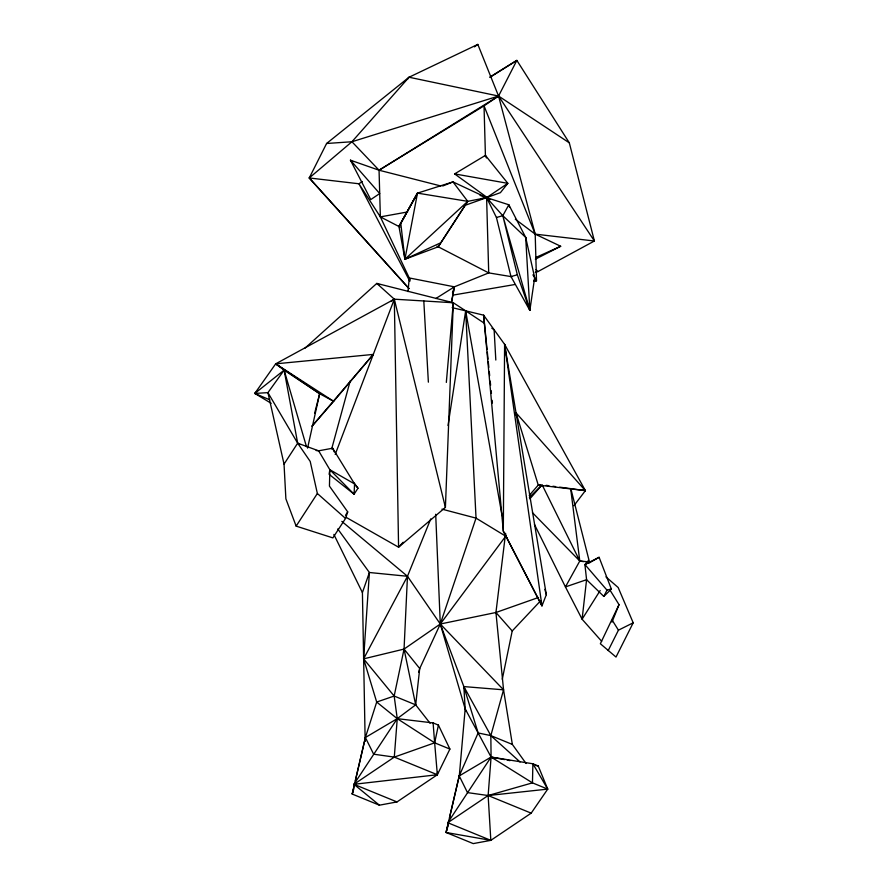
<?xml version="1.0" encoding="UTF-8"?>
<svg xmlns="http://www.w3.org/2000/svg" width="888" height="888" viewBox="0 0 888 888"><rect width="100%" height="100%" fill="white"/><g stroke="black" fill="none" stroke-linecap="round" stroke-linejoin="round"><path stroke-width="1.33" d="M516.006 415.606L516.017 412.842L585.392 490.631L573.926 505.705M256.854 391.575L254.801 393.428L267.932 392.64L297.669 443.179L318.637 450.815L329.848 469.73L329.448 486.113L347.719 511.899L345.532 518.448L332.878 537.895L296.137 526.118L285.881 498.834L284.038 464.113L267.932 392.64L284.127 370.141L319.647 393.706L333.655 401.321L373.293 354.412L275.68 363.836L254.801 393.428L271.195 403.307M346.087 517.327L398.579 547.197L445.41 507.403L453.302 302.753L376.778 283.416L305.028 348.129M365.168 741.336L362.415 592.574L369.397 572.505L337.751 528.948M459.085 778.476L465.168 708.835L463.847 686.579L440.293 624.02L407.47 576.279L341.813 521.389M430.114 723.276L415.684 704.85L394.161 696.037L376.69 702.053L365.39 737.506L352.225 794.061L379.398 805.183L396.992 801.931L437.351 774.736L449.905 749.072L434.654 742.823L397.247 718.658L376.69 702.053L363.603 658.863L369.397 572.505L407.47 576.279L430.747 518.892M379.398 805.183L353.935 784.304L394.294 757.109L397.247 718.658L394.161 696.037L404.051 649.084L407.47 576.279L363.603 658.863L394.161 696.037M437.562 771.994L437.351 774.736L353.935 784.304L397.247 718.658L415.684 704.85L419.724 668.52L440.293 624.02L476.035 518.126L465.667 310.844L453.302 302.753L394.316 299.189L275.68 363.836L284.127 370.141L306.515 446.797M526.073 763.48L512.354 744.422L503.552 689.821L463.847 686.579L478.133 732.955L459.229 775.923L446.065 832.478L473.237 843.6L490.831 840.348L488.134 795.526L491.086 757.064L490.831 735.608L503.552 689.821L495.937 612.498L505.561 533.444M446.331 382.417L453.302 302.753M408.025 291.597L409.235 277.944L454.379 286.835L451.637 301.631M448.018 425.507L465.667 310.844L452.17 307.659M357.975 488.211L354.567 483.916L329.848 469.73L329.093 474.292L354.09 494.194L357.975 488.211L353.779 482.717M451.448 302.619L454.379 286.835L435.83 298.535M502.275 679.265L512.21 630.968L540.637 600.754M438.428 725.108L434.654 742.823L437.351 774.736L394.294 757.109L373.648 754.19L365.39 737.506L397.247 718.658L433.1 722.921L438.428 725.108L449.905 749.072M307.581 448.118L319.647 393.706L275.68 363.836L333.655 401.321L311.932 426.273L373.293 354.412M354.734 783.283L352.225 794.061L353.757 788.91M355.355 780.596L365.39 737.506M447.941 824.397L446.065 832.478L490.831 840.348L531.191 813.153L547.718 789.11L538.228 765.967L532.889 763.78L491.086 757.064L459.229 775.923L449.506 817.659M314.674 413.098L319.647 393.706M331.657 448.962L350.216 380.874M418.614 672.405L419.724 668.52L404.051 649.084L363.603 658.863M446.442 831.19L447.974 826.029M452.48 292.907L454.379 286.835M335.198 454.445L394.316 299.189L376.778 283.416L379.265 284.604M487.057 349.495L483.627 315.173L504.606 344.344L546.32 594.716L541.958 605.894L503.307 531.102L483.627 315.173L465.667 310.844L502.075 515.717M611.987 622.111L619.025 604.65L609.601 589.477M605.938 576.878L618.17 587.512L633.2 622.799L616.006 657.053L600.366 643.745L619.025 604.65M480.053 195.416L486.602 197.647L496.436 217.493L510.977 276.579L529.859 310.4L534.665 277.655L525.696 237.418L508.835 204.773L486.602 197.647L452.969 181.907L417.493 193.129L398.967 226.507L404.917 259.252L438.228 246.797L467.743 201.343L486.602 197.647L500.421 192.652L507.836 183.339L485.414 155.4L454.612 173.904L489.998 199.556M438.228 246.797L467.743 201.343L452.969 181.907L442.701 186.014M409.024 288.6L309.257 177.966L326.584 143.49L409.046 77.234L477.822 44.4L498.557 96.048L535.198 234.143L536.507 280.808L533.799 281.274M534.432 524.397L565.434 586.913L586.58 579.698L603.818 596.425L606.981 590.143L611.366 589.044L599.1 557.298L584.903 564.502L586.58 579.698L582.095 619.214L601.676 641.314M608.18 650.593L618.437 630.169L633.2 622.799M352.525 161.882L350.449 160.195L379.709 193.551L370.762 199.578L350.449 160.195L379.054 170.219L484.027 105.838L498.557 96.048L516.849 60.384L569.308 142.835L594.394 241.003L537.928 271.584L535.253 272.239M600.177 590.509L582.095 619.214L565.434 586.913L579.786 561.005L570.684 488.744M284.038 464.113L297.669 443.179L284.127 370.141L254.801 393.428L269.774 399.833M296.137 526.118L317.36 493.495L310.212 461.438L297.669 443.179L299.811 444.566M345.532 515.273L347.719 511.899M490.831 840.348L447.774 822.721L491.086 757.064L465.168 708.835L440.293 624.02L435.697 514.274M505.45 533.455L505.716 536.197L440.293 624.02L404.051 649.084L415.684 704.85M407.381 79.398L409.046 77.234L498.557 96.048L569.308 142.835M529.215 495.482L538.261 485.081L540.836 484.881M529.925 498.79L541.247 485.78M408.957 288.489L309.257 177.966L351.937 141.747L409.046 77.234M403.185 542.224L398.579 547.197L394.316 299.189L390.887 301.509M588.1 560.439L589.632 562.703L599.1 557.298M529.37 497.447L541.136 485.758M603.818 596.425L611.366 589.044M474.458 46.864L477.822 44.4M362.293 181.518L358.941 183.772L309.257 177.966M465.978 205.017L486.602 197.647L507.836 183.339L454.612 173.904M447.774 822.721L488.134 795.526L532.456 782.861L547.718 789.11L532.889 763.78L532.456 782.861L491.086 757.064L504.562 759.606M490.187 77.178L516.849 60.384L489.799 77.145M515.317 219.214L535.198 234.143L594.394 241.003L498.557 96.048L379.054 170.219L380.364 216.883L409.967 279.487M535.353 259.185L560.694 246.265L535.198 234.143L484.027 105.838L485.447 156.532M439.993 243.123L404.917 259.252L400.721 222.821M535.853 257.476L560.694 246.265M453.102 287.346L488.711 272.894L511.921 276.734M394.294 757.109L434.654 742.823L433.1 722.921M503.552 689.821L440.293 624.02L495.937 612.498L538.561 597.446M326.584 143.49L351.937 141.747L498.557 96.048M496.436 217.493L502.808 215.695L508.835 204.773L509.645 207.426M510.977 276.579L517.338 274.792L529.859 310.4L529.659 306.36M329.848 469.73L354.09 494.194L354.567 483.916L332.656 448.218L318.637 450.815L316.117 450.516M409.845 281.274L358.941 183.772L380.364 216.883L407.603 211.954M481.152 198.635L486.602 197.647L502.808 215.695L525.696 237.418L525.863 240.126M452.536 295.193L514.829 284.526M459.229 775.923L467.488 792.607L488.134 795.526L547.718 789.11M546.176 485.336L548.884 485.703M552.935 486.247L555.644 486.613M559.695 487.157L585.392 490.631L504.606 344.344L503.307 531.102L541.958 605.894L504.606 344.344L505.483 346.953M533.777 280.353L536.507 280.808L532.944 274.869M583.483 561.638L579.786 561.005L532.434 512.676M585.947 562.06L588.4 562.493M507.248 760.117L509.945 760.628M535.531 765.456L538.228 765.967M478.133 732.955L490.831 735.608L512.354 744.422M581.329 489.743L585.392 490.631L538.261 485.081L516.017 412.842M440.892 185.992L379.054 170.219L351.937 141.747M483.916 196.958L486.602 197.647L488.744 201.21M441.958 509.146L476.035 518.126L505.716 536.197L507.281 538.45M491.086 757.064L493.628 758.108M488.134 795.526L531.191 813.153M353.935 784.304L396.992 801.931M380.364 216.883L400.066 227.073M436.996 246.165L488.711 272.894L486.602 197.647M465.667 310.844L483.871 322.943M491.841 328.238L494.117 329.759L495.815 360.04M317.36 493.495L345.532 518.448M520.046 761.971L490.831 735.608L463.847 686.579M536.03 269.586L537.928 271.584M495.937 612.498L512.21 630.968M606.981 590.143L584.903 564.502L590.309 562.026L579.786 561.005L542.113 484.781M612.198 620.168L618.437 630.169M333.866 534.432L362.415 592.574M332.656 448.218L334.232 451.87M485.414 155.4L486.458 157.964M465.168 708.835L465.889 711.488M544.877 589.355L546.32 594.716M570.851 488.7L589.632 562.703M517.338 274.792L502.808 215.695L529.859 310.4L525.696 237.418M394.316 299.189L445.41 507.403M409.235 277.944L409.879 280.608M502.564 518.448L503.052 521.178M505.239 533.466L505.716 536.197M487.334 352.236L488.023 359.107M488.289 361.849L488.844 367.343M489.255 371.462L489.665 375.58M490.209 381.074L490.62 385.192M491.175 390.676L491.453 393.428M492.13 400.288L492.407 403.03M423.809 300.976L428.371 382.173M417.493 193.129L404.917 259.252L467.743 201.343L417.493 193.129L398.967 226.507L417.493 193.129"/></g></svg>
